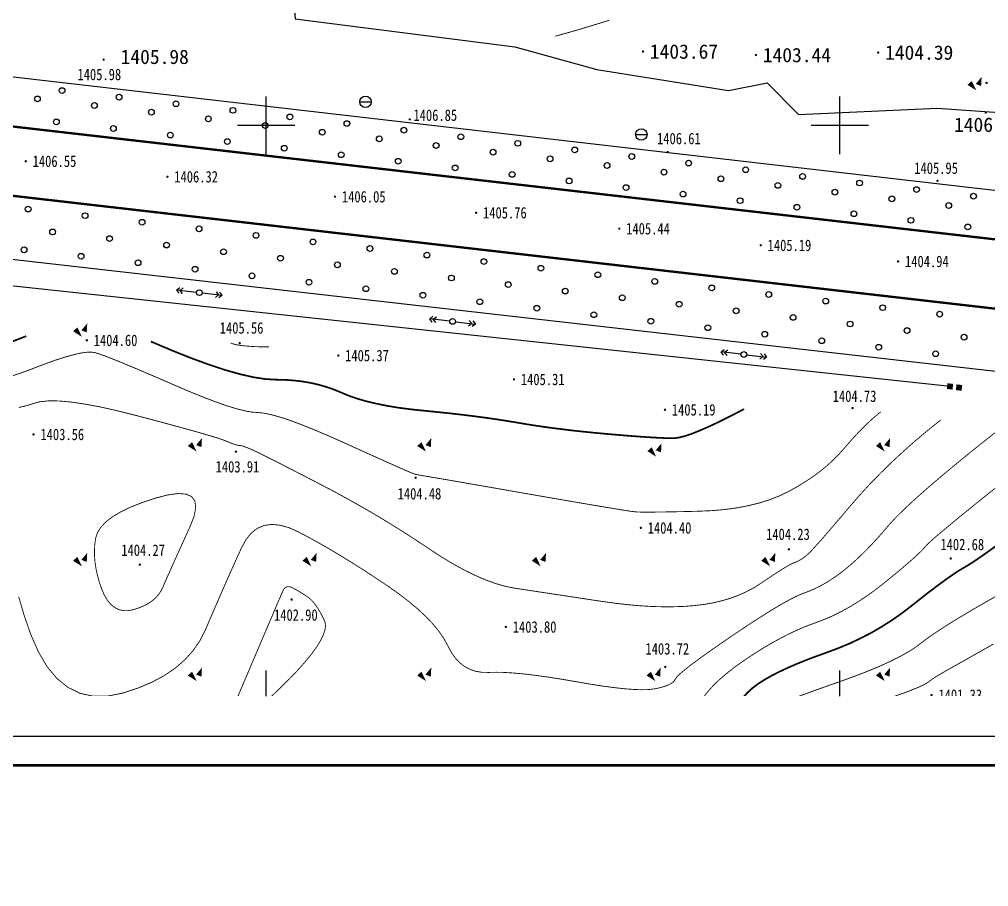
# Model space of a CAD drawing. Header units: inches. Extents: x -2316 to 955, y -265 to 742.
# Drawn here: x 287.2 to 456.2, y 128.9 to 280.1 of the extents above; entities that cross this region are included whole.
import ezdxf
from ezdxf.enums import TextEntityAlignment as Align
from ezdxf.xclip import XClip

# ---------------------------------------------------------------- set-up
doc = ezdxf.new("R2010")
doc.units = ezdxf.units.IN
doc.header["$LTSCALE"] = 1000
doc.header["$MEASUREMENT"] = 0
doc.header["$XCLIPFRAME"] = 0
doc.layers.add('周边地形图', color=8, linetype='Continuous')
doc.layers.add('文字和字符', color=7, linetype='Continuous')
doc.styles.add('HZ', font='', dxfattribs={"width": 0.8})
doc.styles.get("Standard").update_dxf_attribs({"font": ''})
doc.styles.get('HZ').set_extended_font_data('SimSun')
doc.styles.get('Standard').set_extended_font_data('SimSun')

# ---------------------------------------------------------------- blocks, each defined once
blk = doc.blocks.new('gc090')
for points in [[(1.07, 1.45, 0, 1, 0), (0.52, 0.05, 1, 1, 0)], [(-1.02, 0.41, 1, 0, 0), (0.15, -0.9, 0, 0, 0)]]:
    blk.add_lwpolyline(points, format="xyseb")
blk = doc.blocks.new('GC042')
blk.add_line((-1, 0), (1, 0))
blk.add_circle((0, 0), 1)
blk = doc.blocks.new('gc170')
at = {"linetype": 'Continuous'}
blk.add_circle((0, 0), 0.5, dxfattribs=at)
blk = doc.blocks.new('gc013a')
at = {"linetype": 'Continuous'}
blk.add_line((0.5, 0), (4, 0), dxfattribs=at)
at = {"linetype": 'Continuous', "flags": 128}
for points in [[(2.88, 0.5), (3.38, 0), (2.88, -0.5)], [(3.5, 0.5), (4, 0), (3.5, -0.5)]]:
    blk.add_lwpolyline(points, dxfattribs=at)
blk = doc.blocks.new('GC200')
at = {"linetype": 'Continuous', "const_width": 0.2, "flags": 128}
blk.add_lwpolyline([(-0.1, 0, 1), (0.1, 0, 1)], format="xyb", close=True, dxfattribs=at)
blk = doc.blocks.new('GC002')
at = {"const_width": 1}
blk.add_lwpolyline([(-0.5, 0), (0.5, 0)], dxfattribs=at)
blk = doc.blocks.new('xzdxt')
at = {"layer": '周边地形图'}
for p, q in [((-48.25, -375.5), (-48.25, -365.5)), ((51.75, -375.5), (51.75, -365.5)), ((-53.25, -370.5), (-43.25, -370.5)), ((46.75, -370.5), (56.75, -370.5)), ((-48.25, -475.5), (-48.25, -465.5)), ((51.75, -475.5), (51.75, -465.5))]:
    blk.add_line(p, q, dxfattribs=at)
at = {"layer": '周边地形图', "flags": 128}
for points in [[(-47.88, -186.01), (-54.32, -197.24), (-57.23, -198.8), (-57.6, -210.53), (-60.08, -219.85), (-67.43, -225.43), (-63.91, -242.03), (-62.44, -266.92), (-59.1, -290.12), (-54.1, -322.33), (-46.97, -320.88), (-45.42, -325.59), (-43.22, -351.96), (-4.9, -356.8), (9.41, -360.76), (32.38, -364.41), (39.13, -363.08), (44.59, -368.63), (68.77, -367.49), (85.37, -368.66)], [(252.82, -401.99), (-148.25, -355.67)], [(70.99, -416.01), (-148.25, -392.57)], [(-102.38, -392.75), (185.16, -425.44)]]:
    blk.add_lwpolyline(points, dxfattribs=at)
for points, const_width in [([(2.18, -354.97), (6.13, -353.85), (9.85, -352.72), (11.56, -352.18)], 0.15), ([(-148.25, -364.3), (229.34, -407.66)], 0.4), ([(-148.25, -376.38), (351.75, -433.79)], 0.4), ([(-90.1, -407.24), (-92.97, -408.35), (-95.63, -409.31), (-98.08, -410.12), (-100.32, -410.79), (-102.36, -411.31), (-104.19, -411.68), (-105.82, -411.9), (-107.23, -411.98), (-108.58, -411.86), (-110, -411.47), (-111.49, -410.83), (-113.05, -409.93), (-114.68, -408.76), (-116.38, -407.34), (-118.15, -405.65), (-119.99, -403.71)], 0.3), ([(35.08, -419.95), (32.82, -421.13), (30.77, -422.15), (28.94, -423.01), (27.31, -423.72), (25.9, -424.28), (24.7, -424.68), (23.71, -424.93), (22.94, -425.03), (22.17, -425.03), (21.21, -425.01), (20.05, -424.96), (18.7, -424.88), (17.15, -424.78), (15.41, -424.65), (13.48, -424.49), (11.34, -424.31), (9.15, -424.11), (7.01, -423.89), (4.94, -423.67), (2.93, -423.42), (0.98, -423.17), (-0.9, -422.9), (-2.72, -422.62), (-4.48, -422.32), (-6.25, -422.03), (-8.09, -421.74), (-10.01, -421.47), (-12.01, -421.2), (-14.08, -420.95), (-16.24, -420.7), (-18.47, -420.47), (-20.77, -420.24), (-23.05, -420), (-25.19, -419.72), (-27.19, -419.39), (-29.06, -419.01), (-30.79, -418.6), (-32.38, -418.14), (-33.84, -417.64), (-35.15, -417.09), (-36.43, -416.56), (-37.75, -416.1), (-39.11, -415.71), (-40.52, -415.39), (-41.98, -415.14), (-43.48, -414.97), (-45.03, -414.86), (-46.63, -414.83), (-48.39, -414.73), (-50.42, -414.42), (-52.72, -413.9), (-55.3, -413.18), (-58.16, -412.24), (-61.28, -411.1), (-64.69, -409.74), (-68.37, -408.18)], 0.3), ([(-47.78, -409.11), (-49, -409.11), (-50.12, -409.08), (-51.12, -409.02), (-52.01, -408.95), (-52.79, -408.86), (-53.46, -408.74), (-54.02, -408.6), (-54.47, -408.44)], 0.15), ([(58.89, -420.45), (58.14, -421.06), (57.38, -421.72), (56.6, -422.45), (55.8, -423.23), (54.98, -424.07), (54.14, -424.97), (53.29, -425.93), (52.41, -426.94), (51.49, -427.97), (50.49, -428.97), (49.41, -429.94), (48.25, -430.88), (47.01, -431.78), (45.7, -432.66), (44.3, -433.51), (42.83, -434.32), (41.26, -435.08), (39.58, -435.74), (37.79, -436.31), (35.89, -436.78), (33.89, -437.17), (31.77, -437.46), (29.54, -437.66), (27.2, -437.76), (24.93, -437.82), (22.91, -437.86), (21.15, -437.89), (19.63, -437.91), (18.37, -437.92), (17.36, -437.92), (16.6, -437.9), (16.09, -437.87), (15.45, -437.79), (14.3, -437.62), (12.62, -437.35), (10.42, -436.98), (7.7, -436.52), (4.47, -435.97), (0.72, -435.32), (-3.56, -434.58), (-7.81, -433.83), (-11.51, -433.19), (-14.67, -432.64), (-17.26, -432.19), (-19.31, -431.84), (-20.8, -431.59), (-21.74, -431.43), (-22.13, -431.37), (-22.42, -431.28), (-23.07, -431.02), (-24.07, -430.59), (-25.43, -429.99), (-27.14, -429.23), (-29.21, -428.3), (-31.64, -427.21), (-34.42, -425.94), (-37.25, -424.68), (-39.82, -423.59), (-42.14, -422.66), (-44.19, -421.9), (-45.98, -421.32), (-47.51, -420.9), (-48.78, -420.65), (-49.79, -420.56), (-50.79, -420.49), (-52.03, -420.26), (-53.52, -419.88), (-55.25, -419.34), (-57.22, -418.65), (-59.43, -417.8), (-61.89, -416.8), (-64.59, -415.64), (-67.27, -414.48), (-69.66, -413.45), (-71.78, -412.56), (-73.61, -411.8), (-75.17, -411.17), (-76.44, -410.68), (-77.43, -410.33), (-78.14, -410.11), (-78.81, -410.03), (-79.67, -410.06), (-80.72, -410.22), (-81.97, -410.51), (-83.42, -410.92), (-85.06, -411.45), (-86.89, -412.11), (-88.92, -412.89), (-91.05, -413.68), (-93.2, -414.37)], 0.15), ([(69.34, -421.88), (67.08, -423.7), (64.89, -425.54), (62.79, -427.39), (60.78, -429.26), (58.85, -431.15), (57, -433.04), (55.24, -434.96), (53.56, -436.89), (52.01, -438.72), (50.63, -440.33), (49.42, -441.73), (48.38, -442.92), (47.51, -443.89), (46.81, -444.65), (46.28, -445.19), (45.92, -445.51), (45.65, -445.72), (45.38, -445.92), (45.11, -446.1), (44.84, -446.26), (44.57, -446.41), (44.3, -446.54), (44.03, -446.66), (43.76, -446.76), (43.44, -446.9), (43, -447.12), (42.45, -447.44), (41.78, -447.84), (41, -448.33), (40.11, -448.91), (39.1, -449.58), (37.98, -450.34), (36.77, -451.11), (35.49, -451.79), (34.14, -452.39), (32.73, -452.92), (31.25, -453.36), (29.71, -453.72), (28.09, -454.01), (26.42, -454.21), (24.67, -454.35), (22.85, -454.41), (20.97, -454.42), (19.01, -454.37), (16.99, -454.25), (14.89, -454.06), (12.73, -453.82), (10.5, -453.51), (8.27, -453.18), (6.14, -452.85), (4.09, -452.54), (2.12, -452.25), (0.25, -451.96), (-1.54, -451.69), (-3.24, -451.43), (-4.85, -451.19), (-6.46, -450.87), (-8.14, -450.4), (-9.91, -449.77), (-11.75, -448.98), (-13.67, -448.04), (-15.68, -446.94), (-17.76, -445.68), (-19.92, -444.27), (-22.13, -442.8), (-24.38, -441.35), (-26.65, -439.93), (-28.96, -438.53), (-31.3, -437.17), (-33.68, -435.83), (-36.08, -434.51), (-38.52, -433.23), (-40.85, -432.02), (-42.93, -430.95), (-44.78, -430), (-46.38, -429.18), (-47.74, -428.5), (-48.85, -427.94), (-49.72, -427.51), (-50.35, -427.22), (-50.84, -427), (-51.28, -426.81), (-51.67, -426.65), (-52.02, -426.53), (-52.32, -426.42), (-52.57, -426.35), (-52.78, -426.31), (-52.95, -426.3), (-53.11, -426.28), (-53.3, -426.25), (-53.54, -426.19), (-53.82, -426.1), (-54.13, -425.99), (-54.49, -425.85), (-54.88, -425.69), (-55.31, -425.51), (-55.95, -425.27), (-56.96, -424.94), (-58.36, -424.52), (-60.13, -424), (-62.28, -423.4), (-64.81, -422.71), (-67.71, -421.93), (-71, -421.06), (-74.32, -420.23), (-77.32, -419.56), (-80.02, -419.06), (-82.41, -418.72), (-84.49, -418.54), (-86.26, -418.53), (-87.72, -418.68), (-88.87, -418.99), (-90, -419.36), (-91.39, -419.68)], 0.15), ([(79.8, -423.32), (76.09, -426.25), (72.75, -428.95), (69.76, -431.43), (67.13, -433.67), (64.86, -435.68), (62.95, -437.46), (61.39, -439.01), (60.2, -440.33), (59.19, -441.51), (58.2, -442.62), (57.22, -443.67), (56.27, -444.65), (55.33, -445.57), (54.41, -446.43), (53.51, -447.23), (52.62, -447.96), (51.75, -448.64), (50.88, -449.26), (50, -449.84), (49.14, -450.36), (48.27, -450.84), (47.41, -451.26), (46.55, -451.64), (45.69, -451.96), (44.74, -452.34), (43.6, -452.88), (42.28, -453.59), (40.78, -454.45), (39.09, -455.48), (37.21, -456.67), (35.15, -458.02), (32.9, -459.53), (30.7, -461.04), (28.78, -462.39), (27.14, -463.57), (25.77, -464.59), (24.68, -465.44), (23.87, -466.14), (23.34, -466.66), (23.09, -467.03), (22.93, -467.3), (22.68, -467.56), (22.34, -467.8), (21.91, -468.02), (21.4, -468.23), (20.8, -468.42), (20.11, -468.59), (19.33, -468.74), (18.39, -468.85), (17.24, -468.88), (15.86, -468.83), (14.27, -468.71), (12.46, -468.51), (10.42, -468.24), (8.17, -467.89), (5.7, -467.46), (3.2, -467.03), (0.87, -466.67), (-1.28, -466.37), (-3.26, -466.13), (-5.07, -465.97), (-6.71, -465.86), (-8.17, -465.83), (-9.46, -465.86), (-10.63, -465.84), (-11.72, -465.67), (-12.73, -465.33), (-13.66, -464.83), (-14.51, -464.17), (-15.28, -463.35), (-15.97, -462.37), (-16.58, -461.23), (-17.25, -460), (-18.11, -458.74), (-19.15, -457.46), (-20.39, -456.15), (-21.81, -454.82), (-23.43, -453.47), (-25.23, -452.09), (-27.22, -450.69), (-29.29, -449.31), (-31.31, -447.99), (-33.3, -446.73), (-35.24, -445.54), (-37.14, -444.41), (-39, -443.34), (-40.82, -442.33), (-42.6, -441.39), (-44.3, -440.63), (-45.87, -440.19), (-47.3, -440.06), (-48.61, -440.24), (-49.79, -440.74), (-50.84, -441.55), (-51.76, -442.67), (-52.55, -444.11), (-53.29, -445.72), (-54.04, -447.39), (-54.8, -449.1), (-55.58, -450.86), (-56.37, -452.67), (-57.18, -454.53), (-58, -456.43), (-58.83, -458.38), (-59.79, -460.29), (-60.99, -462.04), (-62.44, -463.65), (-64.12, -465.11), (-66.05, -466.42), (-68.22, -467.58), (-70.63, -468.59), (-73.27, -469.46), (-75.95, -469.99), (-78.43, -470), (-80.73, -469.5), (-82.83, -468.47), (-84.75, -466.92), (-86.47, -464.85), (-88, -462.26), (-89.35, -459.15), (-90.49, -455.85), (-91.43, -452.67)], 0.15)]:
    blk.add_lwpolyline(points, dxfattribs=dict(at, const_width=const_width))
at = {"layer": '周边地形图', "const_width": 0.2, "flags": 128}
for points in [[(17.34, -357.64, 1), (17.54, -357.64, 1)], [(37.04, -358.25, 1), (37.24, -358.25, 1)], [(58.36, -357.82, 1), (58.56, -357.82, 1)], [(-76.71, -359.05, 1), (-76.51, -359.05, 1)], [(77.26, -363.11, 1), (77.46, -363.11, 1)], [(77.11, -368.27, 1), (77.31, -368.27, 1)]]:
    blk.add_lwpolyline(points, format="xyb", close=True, dxfattribs=at)
at = {"layer": '周边地形图', "const_width": 0.15}
for points in [[(85.11, -428.8, 0.000002), (80.63, -432.35, 0.000366)], [(78.84, -433.78, 0.000485), (76.73, -435.46, 0.000826), (75.29, -436.62, 0.00066), (73.49, -438.08, 0.001266), (72.37, -438.99, 0.000934), (70.87, -440.22, 0.002169), (70.12, -440.85, 0.001342), (68.9, -441.88, 0.004496), (68.09, -442.58, 0.006502), (67.55, -443.07, 0.008485), (67.18, -443.43, 0.008771), (66.83, -443.78, 0.010543), (66.58, -444.06, -0.012578), (66.37, -444.3, -0.005054), (66.07, -444.61, -0.00513), (65.77, -444.9, -0.003045), (65.37, -445.28, -0.003628), (65.03, -445.6, -0.002324), (64.56, -446.02, -0.002695), (64.16, -446.38, -0.001828), (63.62, -446.85, -0.002078), (63.15, -447.25, -0.001473), (62.55, -447.76, -0.00165), (62.01, -448.22, -0.001211), (61.51, -448.63, -0.000776), (60.73, -449.27, -0.001577), (60.16, -449.73, -0.00108), (59.32, -450.41, -0.00422), (58.68, -450.91, -0.003267), (57.85, -451.55, -0.005667), (57.2, -452.03, -0.004531), (56.37, -452.61, -0.004938), (55.65, -453.09, -0.004801), (54.9, -453.58, -0.005222), (54.18, -454.02, -0.005081), (53.44, -454.47, -0.005511), (52.72, -454.87, -0.005368), (51.98, -455.27, -0.005801), (51.26, -455.63, -0.005659), (50.52, -455.99, -0.006089), (49.58, -456.41, -0.011227), (49.07, -456.62, -0.00109), (48.53, -456.82, -0.000645), (47.62, -457.17, -0.00127), (46.75, -457.49, 0.001824), (46.16, -457.71, 0.008821), (45.62, -457.92, 0.004861), (44.67, -458.33, 0.004396), (43.9, -458.68, 0.004546), (43.16, -459.03, 0.004109), (42.37, -459.42, 0.004249), (41.62, -459.81, 0.003842), (40.82, -460.24, 0.003972), (40.05, -460.66, 0.003593), (39.24, -461.13, 0.003714), (38.46, -461.59, 0.003362), (37.68, -462.08, 0.003134), (36.85, -462.6, 0.003489), (36.08, -463.11, 0.00307), (35.21, -463.69, 0.004551), (34.45, -464.21, 0.00413), (33.63, -464.8, 0.005892), (32.97, -465.31, 0.005158), (32.22, -465.89, 0.006591), (31.61, -466.39, 0.006057), (30.96, -466.96, 0.00784), (30.43, -467.44, 0.007179), (29.87, -467.99, 0.0094), (29.41, -468.47, 0.008586), (28.93, -469.01, 0.011336), (28.55, -469.47, 0.010352), (28.15, -470, 0.013693), (27.8, -470.52, 0.017055), (27.54, -470.96, 0.020425), (27.34, -471.35, -0.014533), (27.08, -471.9, -0.012396), (26.8, -472.41, -0.015804), (26.55, -472.79, -0.044419), (26.27, -473.14, -0.027712), (25.74, -473.63, -0.018279), (25.17, -474.07, -0.020748), (24.64, -474.42, -0.013378), (23.9, -474.83, -0.015382), (23.25, -475.14, -0.010068), (22.35, -475.52, -0.011552), (21.56, -475.82, -0.007788), (20.52, -476.16, -0.008859), (19.59, -476.43, -0.006169), (18.31, -476.76, -0.008031), (17.33, -476.99, -0.003902), (15.88, -477.29, -0.005082), (14.77, -477.49, -0.001457), (13.24, -477.76, -0.00215), (12.2, -477.93, -0.00126), (10.85, -478.14, -0.001756), (9.88, -478.29, -0.002498), (8.91, -478.43, -0.002189), (7.8, -478.58, -0.00326), (6.96, -478.68, -0.0028), (5.98, -478.79, -0.004424), (5.27, -478.86, -0.003694), (4.41, -478.93, -0.006319), (3.82, -478.96, -0.005068), (3.09, -478.99, -0.009673), (2.45, -479, -0.014276), (2.01, -478.98, -0.009339), (1.61, -478.94, -0.009156), (1.19, -478.89, -0.007691), (0.78, -478.83, 0.009965), (0.47, -478.78, 0.004142), (0.06, -478.72, 0.004713), (-0.3, -478.69, 0.003954), (-0.73, -478.65, 0.004189), (-1.12, -478.62, 0.003537), (-1.57, -478.59, 0.003739), (-1.99, -478.57, 0.003178), (-2.47, -478.56, 0.003353), (-2.91, -478.55, 0.002868), (-3.41, -478.55, 0.003019), (-3.88, -478.55, 0.002598), (-4.55, -478.56, 0.004817), (-4.9, -478.57, 0.000276), (-5.31, -478.59, 0.000169), (-5.97, -478.62, 0.000275), (-6.52, -478.65, -0.000581), (-7.08, -478.67, -0.0037), (-7.47, -478.68, -0.001971), (-8.21, -478.7, -0.001843), (-8.79, -478.71, -0.001884), (-9.37, -478.72, -0.001763), (-9.97, -478.72, -0.001803), (-10.55, -478.72, -0.001688), (-11.16, -478.71, -0.001725), (-11.76, -478.7, -0.001617), (-12.39, -478.68, -0.001652), (-13, -478.66, -0.00155), (-13.27, -478.65, -0.000429), (-14.26, -478.61, -0.004581), (-14.81, -478.58, 0.00337), (-15.55, -478.54, 0.017865), (-16.13, -478.54, 0.013482), (-16.9, -478.57, 0.023171), (-17.53, -478.65, 0.017343), (-18.36, -478.83, 0.012984), (-19.19, -479.05, 0.014251), (-19.93, -479.3, 0.010572), (-20.81, -479.64, 0.011646), (-21.6, -479.99, 0.008672), (-22.54, -480.45, 0.009546), (-23.38, -480.89, 0.007185), (-24.37, -481.47, 0.007884), (-25.26, -482.02, 0.006017), (-26.42, -482.78, 0.008123), (-27.25, -483.37, 0.003542), (-28.5, -484.28, 0.005118), (-29.35, -484.93, 0.000446), (-30.67, -485.96, 0.000853), (-31.36, -486.51, 0.000189), (-32.65, -487.52, 0.000533), (-33.1, -487.88, 0.000887), (-33.76, -488.4, 0.000718), (-34.57, -489.05, 0.00133), (-35.08, -489.46, 0.001007), (-35.76, -490.01, 0.002206), (-36.13, -490.32, 0.001453), (-36.68, -490.78, 0.00431), (-36.87, -490.94, 0.001792), (-37.32, -491.34, 0.011526), (-37.5, -491.5, 0.002533), (-37.55, -491.55, 0.052415)], [(-57.33, -478.91, 0.020099), (-57.76, -478.94, 0.001362), (-58.44, -479.02, 0.005503), (-58.6, -479.05, 0.000005), (-58.64, -479.05, -0.000238), (-58.68, -479.06, -0.000033), (-59.51, -479.18, -0.000059), (-59.97, -479.24, -0.000027), (-60.92, -479.38, -0.000035), (-61.64, -479.48, -0.000019), (-62.76, -479.64, -0.000024), (-63.67, -479.77, -0.000013), (-64.48, -479.89, -0.000007), (-66.07, -480.12, -0.000041), (-67.46, -480.31, 0.000019), (-68.84, -480.51, 0.000085), (-70.05, -480.69, 0.000063), (-71.67, -480.92, 0.000177), (-72.74, -481.07, 0.000124), (-74.26, -481.29, 0.000166), (-75.37, -481.45, 0.000149), (-76.61, -481.63, 0.000207), (-77.6, -481.78, 0.000183), (-78.72, -481.94, 0.000265), (-79.58, -482.07, 0.00023), (-80.58, -482.22, 0.00035), (-81.33, -482.33, 0.000297), (-82.2, -482.47, 0.000485), (-82.36, -482.49, 0.00006), (-83.59, -482.68, 0.001802), (-84.06, -482.75, -0.001282), (-84.73, -482.86, -0.016232), (-85.13, -482.91, -0.011371), (-85.71, -482.95, -0.028339), (-86.1, -482.95, -0.020955), (-86.63, -482.89, -0.024308), (-87.05, -482.8, -0.023689), (-87.47, -482.67, -0.024937), (-87.86, -482.51, -0.024949), (-88.24, -482.31, -0.023612), (-88.61, -482.06, -0.024251), (-88.94, -481.79, -0.02084), (-89.27, -481.46, -0.021942), (-89.57, -481.12, -0.017544), (-89.92, -480.64, -0.026176), (-90.12, -480.3, -0.00711), (-90.38, -479.79, -0.007928), (-90.61, -479.32, -0.00459), (-90.93, -478.6, 0.00688), (-91.15, -478.12, 0.002201), (-91.54, -477.29, 0.00264)]]:
    blk.add_lwpolyline(points, format="xyb", dxfattribs=at)
at = {"layer": '周边地形图'}
for points, const_width in [([(79.03, -443.8), (77.55, -444.86), (76.25, -445.78), (75.13, -446.54), (74.18, -447.14), (73.41, -447.6), (72.66, -448.04), (71.8, -448.6), (70.83, -449.27), (69.73, -450.05), (68.52, -450.95), (67.19, -451.96), (65.74, -453.09), (64.18, -454.33), (62.53, -455.59), (60.83, -456.78), (59.08, -457.89), (57.28, -458.94), (55.42, -459.9), (53.51, -460.8), (51.55, -461.62), (49.54, -462.37), (47.57, -463.08), (45.73, -463.78), (44.03, -464.47), (42.46, -465.16), (41.02, -465.84), (39.72, -466.52), (38.55, -467.19), (37.51, -467.85), (36.56, -468.57), (35.65, -469.4), (34.79, -470.34), (33.96, -471.4), (33.18, -472.57), (32.43, -473.85), (31.73, -475.25), (31.07, -476.76), (30.3, -478.26), (29.25, -479.63), (27.94, -480.86), (26.36, -481.95), (24.51, -482.91), (22.4, -483.74), (20.01, -484.43), (17.36, -484.99), (14.73, -485.51), (12.42, -486.08), (10.42, -486.71), (8.74, -487.38), (7.37, -488.12), (6.32, -488.91), (5.58, -489.75), (5.16, -490.64), (4.84, -491.47), (4.43, -492.1), (3.91, -492.53), (3.29, -492.76), (2.57, -492.8), (1.74, -492.64), (0.81, -492.29), (-0.21, -491.74), (-1.34, -491.12), (-2.54, -490.58), (-3.82, -490.1), (-5.19, -489.69), (-6.64, -489.35), (-8.17, -489.07), (-9.78, -488.87), (-11.47, -488.73), (-13.18, -488.7), (-14.84, -488.81), (-16.44, -489.06), (-17.99, -489.45), (-19.49, -489.98), (-20.94, -490.65), (-22.33, -491.46), (-23.68, -492.42), (-24.91, -493.38), (-25.97, -494.22), (-26.87, -494.94), (-27.6, -495.53), (-28.16, -496), (-28.56, -496.34), (-28.79, -496.57), (-28.85, -496.66), (-28.93, -496.7), (-29.22, -496.75), (-29.73, -496.82), (-30.44, -496.89), (-31.37, -496.97), (-32.51, -497.07), (-33.86, -497.17), (-35.42, -497.29), (-37.06, -497.35), (-38.64, -497.27), (-40.16, -497.07), (-41.62, -496.73), (-43.03, -496.27), (-44.37, -495.67), (-45.65, -494.95), (-46.88, -494.09), (-48.08, -493.22), (-49.28, -492.43), (-50.49, -491.73), (-51.71, -491.11), (-52.93, -490.59), (-54.16, -490.15), (-55.4, -489.8), (-56.64, -489.54), (-57.9, -489.35), (-59.22, -489.21), (-60.59, -489.13), (-62, -489.11), (-63.46, -489.15), (-64.97, -489.24), (-66.53, -489.39), (-68.14, -489.59), (-69.81, -489.83), (-71.55, -490.09), (-73.37, -490.36), (-75.26, -490.65), (-77.22, -490.96), (-79.26, -491.28), (-81.37, -491.61), (-83.55, -491.97), (-85.7, -492.16), (-87.69, -492.02), (-89.52, -491.56), (-91.2, -490.76), (-92.72, -489.63)], 0.3), ([(79.86, -452.1), (77.36, -453.52), (75.07, -454.84), (72.98, -456.08), (71.11, -457.22), (69.45, -458.28), (67.99, -459.25), (66.74, -460.13), (65.71, -460.92), (64.67, -461.68), (63.42, -462.45), (61.96, -463.25), (60.28, -464.07), (58.4, -464.92), (56.3, -465.78), (53.99, -466.67), (51.47, -467.57), (48.99, -468.44), (46.8, -469.22), (44.9, -469.92), (43.3, -470.52), (41.99, -471.03), (40.97, -471.45), (40.25, -471.78), (39.81, -472.02), (39.49, -472.34), (39.09, -472.91), (38.61, -473.73), (38.06, -474.81), (37.42, -476.13), (36.71, -477.71), (35.93, -479.54), (35.06, -481.63), (34.1, -483.72), (33.02, -485.57), (31.83, -487.19), (30.53, -488.58), (29.1, -489.72), (27.56, -490.64), (25.91, -491.31), (24.14, -491.75), (22.39, -492.2), (20.77, -492.91), (19.3, -493.88), (17.98, -495.1), (16.79, -496.59), (15.76, -498.33), (14.86, -500.33), (14.14, -502.48)], 0.15), ([(26.93, -502.48), (26.99, -502.35), (27.71, -501.09), (28.47, -500.08), (29.25, -499.31), (30.07, -498.79), (30.92, -498.51), (31.77, -498.27), (32.59, -497.87), (33.38, -497.29), (34.14, -496.55), (34.86, -495.63), (35.56, -494.55), (36.22, -493.3), (36.85, -491.88), (37.47, -490.41), (38.09, -489), (38.71, -487.66), (39.33, -486.39), (39.96, -485.18), (40.59, -484.04), (41.22, -482.96), (41.86, -481.95), (42.56, -480.98), (43.39, -480.03), (44.34, -479.09), (45.42, -478.17), (46.63, -477.27), (47.97, -476.38), (49.44, -475.51), (51.03, -474.66), (52.65, -473.85), (54.2, -473.09), (55.67, -472.39), (57.07, -471.76), (58.4, -471.18), (59.66, -470.65), (60.85, -470.19), (61.96, -469.79), (62.99, -469.42), (63.91, -469.08), (64.72, -468.76), (65.43, -468.46), (66.04, -468.19), (66.54, -467.94), (66.94, -467.71), (67.24, -467.51), (67.52, -467.3), (67.89, -467.04), (68.34, -466.75), (68.88, -466.41), (69.5, -466.04), (70.21, -465.63), (71, -465.17), (71.88, -464.68), (72.88, -464.12), (74.05, -463.46), (75.39, -462.7), (76.9, -461.85), (78.58, -460.9)], 0.15), ([(39.66, -502.48), (39.88, -502.11), (40.56, -500.99), (41.4, -499.63), (42.41, -498.03), (43.59, -496.2), (44.93, -494.13), (46.35, -492.03), (47.76, -490.13), (49.16, -488.4), (50.56, -486.87), (51.95, -485.52), (53.33, -484.36), (54.7, -483.39), (56.07, -482.6), (57.51, -482.03), (59.1, -481.69), (60.86, -481.59), (62.76, -481.72), (64.82, -482.09), (67.04, -482.7), (69.41, -483.54), (71.94, -484.62), (74.32, -485.6), (76.26, -486.14), (77.75, -486.25), (78.79, -485.92)], 0.15), ([(78.5, -480.22), (77.74, -477.97), (77.42, -475.84), (77.52, -473.82), (78.06, -471.92)], 0.15)]:
    blk.add_lwpolyline(points, dxfattribs=dict(at, const_width=const_width))
at = {"layer": '周边地形图', "const_width": 0.15, "flags": 128}
blk.add_lwpolyline([(-66.29, -451.03), (-65.96, -450.25), (-65.55, -449.32), (-65.06, -448.23), (-64.51, -446.98), (-63.87, -445.57), (-63.16, -444.01), (-62.38, -442.28), (-61.51, -440.39), (-60.82, -438.59), (-60.55, -437.13), (-60.69, -436.01), (-61.24, -435.23), (-62.21, -434.79), (-63.6, -434.68), (-65.4, -434.92), (-67.62, -435.49), (-69.9, -436.25), (-71.91, -437.05), (-73.63, -437.88), (-75.07, -438.74), (-76.23, -439.63), (-77.1, -440.56), (-77.7, -441.53), (-78.01, -442.52), (-78.15, -443.55), (-78.21, -444.59), (-78.19, -445.66), (-78.1, -446.75), (-77.93, -447.85), (-77.68, -448.98), (-77.36, -450.13), (-76.96, -451.29), (-76.49, -452.38), (-75.96, -453.29), (-75.35, -454.01), (-74.68, -454.55), (-73.95, -454.91), (-73.15, -455.09), (-72.28, -455.09), (-71.34, -454.9), (-70.41, -454.6), (-69.57, -454.24), (-68.81, -453.84), (-68.14, -453.38), (-67.55, -452.87), (-67.04, -452.3), (-66.62, -451.69)], close=True, dxfattribs=at)
at = {"layer": '周边地形图', "const_width": 0.15}
blk.add_lwpolyline([(-54.12, -476.56, 0.000966), (-54.07, -476.51, -0.002401), (-54.05, -476.49, -0.000768), (-53.26, -475.72, -0.001028), (-52.67, -475.14, -0.000556), (-51.73, -474.23, -0.000686), (-50.97, -473.5, -0.000413), (-50.38, -472.93, -0.000169), (-48.95, -471.57, -0.001062), (-48.02, -470.68, 0.000705), (-46.62, -469.35, 0.003316), (-45.66, -468.42, 0.002341), (-44.31, -467.08, 0.007139), (-43.5, -466.26, 0.004884), (-42.35, -465.02, 0.007599), (-41.61, -464.17, 0.006425), (-40.75, -463.15, 0.010652), (-40.18, -462.41, 0.008788), (-39.51, -461.48, 0.015694), (-39.1, -460.84, 0.012708), (-38.63, -460.01, 0.024351), (-38.36, -459.45, 0.020118), (-38.1, -458.74, 0.038734), (-37.96, -458.15, 0.049417), (-37.93, -457.67, 0.042458), (-37.99, -457.16, 0.05632), (-38.11, -456.8, 0.005345), (-38.33, -456.35, 0.007988), (-38.48, -456.05, 0.001319), (-38.76, -455.52, 0.004787), (-38.84, -455.38, 0.006078), (-39.01, -455.08, 0.005597), (-39.2, -454.77, 0.0072), (-39.37, -454.51, 0.006604), (-39.56, -454.23, 0.008601), (-39.73, -454, 0.007864), (-39.92, -453.75, 0.010348), (-40.09, -453.55, 0.009447), (-40.28, -453.34, 0.0125), (-40.47, -453.15, 0.015669), (-40.64, -453, 0.01083), (-40.84, -452.84, 0.015036), (-40.99, -452.73, 0.001621), (-41.21, -452.58, 0.002549), (-41.35, -452.49, 0.000477), (-41.61, -452.32, 0.001532), (-41.69, -452.27, 0.00167), (-41.86, -452.16, 0.001622), (-42.03, -452.05, 0.001771), (-42.2, -451.95, 0.001719), (-42.36, -451.85, 0.001881), (-42.52, -451.75, 0.001825), (-42.69, -451.66, 0.002), (-42.85, -451.56, 0.001939), (-43.01, -451.47, 0.00213), (-43.1, -451.42, 0.00086), (-43.32, -451.3, 0.003476), (-43.43, -451.24, 0.001972), (-43.62, -451.14, 0.015031), (-43.74, -451.08, 0.010633), (-43.91, -451.01, 0.025349), (-44.03, -450.97, 0.019276), (-44.18, -450.93, 0.027117), (-44.3, -450.92, 0.02522), (-44.42, -450.91, 0.032125), (-44.54, -450.92, 0.031043), (-44.65, -450.94, 0.033803), (-44.75, -450.98, 0.033836), (-44.85, -451.03, 0.03076), (-44.95, -451.09, 0.031901), (-45.03, -451.17, 0.024859), (-45.12, -451.27, 0.031866), (-45.19, -451.36, 0.01389), (-45.27, -451.5, 0.020269), (-45.32, -451.6, 0.001531), (-45.43, -451.85, 0.001809), (-45.53, -452.06, 0.00011), (-45.83, -452.76, 0.000568), (-45.89, -452.9, 0.000166), (-46.21, -453.64, 0.000271), (-46.41, -454.1, 0.000116), (-46.8, -455.01, 0.000158), (-47.08, -455.68, 0.000082), (-47.55, -456.77, 0.000103), (-47.92, -457.64, 0.00006), (-48.46, -458.91, 0.000072), (-48.91, -459.96, 0.000046), (-49.63, -461.65, 0.000076), (-50.06, -462.67, 0.000025), (-50.72, -464.2, -0.000014), (-51.37, -465.74, -0.00001), (-52.1, -467.46, -0.000013), (-52.67, -468.8, -0.00012), (-53.08, -469.76, -0.000068), (-53.8, -471.45, -0.000113), (-54.23, -472.46, -0.000092), (-54.76, -473.7, -0.00017), (-54.8, -473.78, -0.000008), (-55.55, -475.53, -0.000579), (-55.57, -475.59, 0.000255), (-55.62, -475.7, 0.152392), (-55.66, -476.04, 0.12158), (-55.47, -476.43, 0.081436), (-55.24, -476.63, 0.083345), (-54.96, -476.75, 0.04203), (-54.68, -476.79, 0.082109), (-54.53, -476.78, 0.054666), (-54.28, -476.68, 0.075019)], format="xyb", close=True, dxfattribs=at)
at = {"layer": '周边地形图', "color": 8}
for name, p in [('gc090', (75.43, -363.52)), ('GC042', (-30.94, -366.4)), ('GC200', (-23.23, -369.46)), ('GC042', (17.15, -372.09)), ('GC200', (21.77, -375.16)), ('GC200', (-90.19, -376.76)), ('GC200', (-65.49, -379.46)), ('GC200', (68.81, -380.17)), ('GC200', (-36.26, -382.94)), ('GC200', (-11.65, -385.74)), ('GC200', (13.32, -388.51)), ('GC200', (37.98, -391.41)), ('GC200', (61.94, -394.22)), ('gc170', (-59.92, -399.67)), ('gc090', (-80.54, -406.47)), ('gc170', (-15.76, -404.68)), ('GC200', (-79.54, -407.97)), ('GC200', (-52.88, -408.47)), ('GC200', (-35.69, -410.63)), ('gc170', (35.03, -410.44)), ('GC200', (-5.05, -414.78)), ('GC200', (21.28, -420.08)), ('GC200', (53.99, -419.78)), ('GC200', (-88.83, -424.37)), ('gc090', (-60.54, -426.47)), ('gc090', (-20.54, -426.47)), ('gc090', (19.61, -427.37)), ('gc090', (59.46, -426.47)), ('GC200', (-53.55, -427.38)), ('GC200', (-22.2, -431.93)), ('GC200', (17.07, -440.67)), ('gc090', (-80.54, -446.47)), ('gc090', (-40.54, -446.47)), ('gc090', (-0.54, -446.47)), ('gc090', (39.46, -446.47)), ('GC200', (42.89, -444.41)), ('GC200', (71.11, -446)), ('GC200', (-70.3, -447.07)), ('GC200', (-43.83, -453.15)), ('GC200', (-6.46, -457.93)), ('gc090', (-60.54, -466.47)), ('gc090', (-20.54, -466.47)), ('gc090', (19.46, -466.47)), ('GC200', (21.33, -464.89)), ('gc090', (59.46, -466.47)), ('GC200', (67.77, -469.82))]:
    blk.add_blockref(name, p, dxfattribs=at)
for name, p, rotation in [('gc170', (-83.86, -364.44), 353.3927434784629), ('gc170', (-73.92, -365.59), 353.3927434784629), ('gc170', (-88.15, -365.89), 353.3326252150445), ('gc170', (-78.22, -367.05), 353.3326252150445), ('gc170', (-63.99, -366.74), 353.3927434784629), ('gc170', (-68.28, -368.21), 353.3326252150445), ('gc170', (-54.06, -367.89), 353.3927434784629), ('gc170', (-84.85, -369.91), 353.4348483655157), ('gc170', (-58.35, -369.37), 353.3326252150445), ('gc170', (-48.42, -370.54), 353.3326252150445), ('gc170', (-44.12, -369.04), 353.3927434784629), ('gc170', (-34.19, -370.19), 353.3927434784629), ('gc170', (-74.91, -371.06), 353.4348483655157), ('gc170', (-64.98, -372.2), 353.4348483655157), ('gc170', (-38.49, -371.7), 353.3326252150445), ('gc170', (-24.26, -371.34), 353.3927434784629), ('gc170', (-55.04, -373.34), 353.4348483655157), ('gc170', (-28.55, -372.86), 353.3326252150445), ('gc170', (-18.62, -374.02), 353.3326252150445), ('gc170', (-14.32, -372.49), 353.3927434784629), ('gc170', (-4.39, -373.64), 353.3927434784629), ('gc170', (-45.11, -374.49), 353.4348483655157), ('gc170', (-35.18, -375.63), 353.4348483655157), ('gc170', (-8.69, -375.18), 353.3326252150445), ('gc170', (5.54, -374.79), 353.3927434784629), ('gc170', (-25.24, -376.77), 353.4348483655157), ('gc170', (1.24, -376.34), 353.3326252150445), ('gc170', (15.48, -375.94), 353.3927434784629), ('gc170', (25.41, -377.09), 353.3927434784629), ('gc170', (-15.31, -377.92), 353.4348483655157), ('gc170', (-5.37, -379.06), 353.4348483655157), ('gc170', (11.18, -377.5), 353.3326252150445), ('gc170', (21.11, -378.66), 353.3326252150445), ('gc170', (35.35, -378.24), 353.3927434784629), ('gc170', (4.56, -380.2), 353.4348483655157), ('gc170', (31.04, -379.82), 353.3326252150445), ('gc170', (45.28, -379.4), 353.3927434784629), ('gc170', (55.21, -380.55), 353.3927434784629), ('gc170', (14.5, -381.35), 353.4348483655157), ('gc170', (24.43, -382.49), 353.4348483655157), ('gc170', (40.97, -380.98), 353.3326252150445), ('gc170', (50.91, -382.15), 353.3326252150445), ('gc170', (65.15, -381.7), 353.3927434784629), ('gc170', (34.37, -383.63), 353.4348483655157), ('gc170', (60.84, -383.31), 353.3326252150445), ('gc170', (75.08, -382.85), 353.3927434784629), ('gc170', (-89.77, -385.1), 353.4257022873044), ('gc170', (44.3, -384.78), 353.4348483655157), ('gc170', (54.23, -385.92), 353.4348483655157), ('gc170', (70.77, -384.47), 353.3326252150445), ('gc170', (-79.84, -386.25), 353.4257022873044), ('gc170', (-69.9, -387.39), 353.4257022873044), ('gc170', (64.17, -387.06), 353.4348483655157), ('gc170', (-85.51, -389.09), 353.4241549976628), ('gc170', (-59.97, -388.54), 353.4257022873044), ('gc170', (74.1, -388.21), 353.4348483655157), ('gc170', (-75.58, -390.24), 353.4241549976628), ('gc170', (-50.04, -389.68), 353.4257022873044), ('gc170', (-40.1, -390.83), 353.4257022873044), ('gc170', (-90.48, -392.2), 353.5002548479811), ('gc170', (-65.64, -391.38), 353.4241549976628), ('gc170', (-55.71, -392.53), 353.4241549976628), ('gc170', (-30.17, -391.97), 353.4257022873044), ('gc170', (-80.55, -393.33), 353.5002548479811), ('gc170', (-45.77, -393.67), 353.4241549976628), ('gc170', (-20.23, -393.12), 353.4257022873044), ('gc170', (-10.3, -394.26), 353.4257022873044), ('gc170', (-70.61, -394.46), 353.5002548479811), ('gc170', (-60.67, -395.59), 353.5002548479811), ('gc170', (-35.84, -394.82), 353.4241549976628), ('gc170', (-25.91, -395.96), 353.4241549976628), ('gc170', (-0.36, -395.41), 353.4257022873044), ('gc170', (-50.74, -396.73), 353.5002548479811), ('gc170', (-15.97, -397.11), 353.4241549976628), ('gc170', (9.57, -396.55), 353.4257022873044), ('gc170', (19.5, -397.7), 353.4257022873044), ('gc013a', (-59.92, -399.67), 173.5323152689207), ('gc170', (-40.8, -397.86), 353.5002548479811), ('gc170', (-30.87, -398.99), 353.5002548479811), ('gc170', (-6.04, -398.26), 353.4241549976628), ('gc170', (3.9, -399.4), 353.4241549976628), ('gc170', (29.44, -398.84), 353.4257022873044), ('gc013a', (-59.92, -399.67), 353.5323152689207), ('gc170', (-20.93, -400.12), 353.5002548479811), ('gc170', (13.83, -400.55), 353.4241549976628), ('gc170', (39.37, -399.99), 353.4257022873044), ('gc170', (49.31, -401.13), 353.4257022873044), ('gc170', (-11, -401.25), 353.5002548479811), ('gc170', (-1.06, -402.39), 353.5002548479811), ('gc170', (23.76, -401.69), 353.4241549976628), ('gc170', (59.24, -402.28), 353.4257022873044), ('gc013a', (-15.76, -404.68), 173.5323152689207), ('gc170', (8.88, -403.52), 353.5002548479811), ('gc170', (33.7, -402.84), 353.4241549976628), ('gc170', (43.63, -403.98), 353.4241549976628), ('gc170', (69.18, -403.42), 353.4257022873044), ('gc013a', (-15.76, -404.68), 353.5323152689207), ('gc170', (18.81, -404.65), 353.5002548479811), ('gc170', (28.75, -405.78), 353.5002548479811), ('gc170', (53.57, -405.13), 353.4241549976628), ('gc170', (38.68, -406.91), 353.5002548479811), ('gc170', (63.5, -406.27), 353.4241549976628), ('gc170', (73.44, -407.42), 353.4241549976628), ('gc170', (48.62, -408.05), 353.5002548479811), ('gc170', (58.56, -409.18), 353.5002548479811), ('gc013a', (35.03, -410.44), 173.5323152689207), ('gc013a', (35.03, -410.44), 353.5323152689207), ('gc170', (68.49, -410.31), 353.5002548479811), ('GC002', (70.99, -416.01), 353.6528757590867), ('GC002', (72.56, -416.21), 353.8392079963677)]:
    blk.add_blockref(name, p, dxfattribs=dict(at, rotation=rotation))
at = {"layer": '周边地形图'}
for s, p in [('1403.67', (18.64, -357.64)), ('1404.39', (59.66, -357.82)), ('1405.98', (-73.65, -358.56)), ('1403.44', (38.34, -358.25)), ('1406.49', (71.69, -370.39))]:
    blk.add_text(s, height=2.5, dxfattribs=at).set_placement(p, align=Align.MIDDLE_LEFT)
at = {"layer": '周边地形图', "style": 'HZ', "width": 0.8}
for s, p in [('1405.98', (-81.17, -361.63)), ('1406.85', (-22.58, -368.73)), ('1406.61', (19.9, -372.8)), ('1406.55', (-88.99, -376.76)), ('1406.32', (-64.29, -379.46)), ('1405.95', (64.75, -377.96)), ('1406.05', (-35.06, -382.94)), ('1405.76', (-10.45, -385.74)), ('1405.44', (14.52, -388.51)), ('1405.19', (39.18, -391.41)), ('1404.94', (63.14, -394.22)), ('1405.56', (-56.36, -405.81)), ('1404.60', (-78.34, -407.97)), ('1405.37', (-34.49, -410.63)), ('1405.31', (-3.85, -414.78)), ('1404.73', (50.53, -417.71)), ('1405.19', (22.48, -420.08)), ('1403.56', (-87.63, -424.37)), ('1403.91', (-57.08, -430.01)), ('1404.48', (-25.34, -434.71)), ('1404.40', (18.27, -440.67)), ('1404.23', (38.92, -441.78)), ('1402.68', (69.32, -443.55)), ('1404.27', (-73.53, -444.55)), ('1402.90', (-46.9, -455.85)), ('1403.80', (-5.26, -457.93)), ('1403.72', (17.88, -461.74)), ('1401.33', (68.97, -469.82))]:
    blk.add_text(s, height=2, dxfattribs=at).set_placement(p, align=Align.MIDDLE_LEFT)
blk = doc.blocks.new('TKK')
at = {"layer": '文字和字符'}
blk.add_lwpolyline([(0, 0), (1189, 0), (1189, 841), (0, 841)], close=True, dxfattribs=at)
at = {"layer": '文字和字符', "const_width": 1}
blk.add_lwpolyline([(25, 10), (1179, 10), (1179, 831), (25, 831)], close=True, dxfattribs=at)

msp = doc.modelspace()

# ---------------------------------------------------------------- block references
at = {"xscale": 0.4995794785534144, "yscale": 0.4995794785534144, "zscale": 0.4995794785534144}
msp.add_blockref('TKK', (59.52, -265.06), dxfattribs=at)
at = {"layer": '周边地形图'}
ref = msp.add_blockref('xzdxt', (378.49, 632.14), dxfattribs=at)
XClip(ref).set_block_clipping_path([(-157.9355125933, -469.9870119662), (576.9011104744, 109.8829118801)])

doc.saveas('drawing.dxf')
